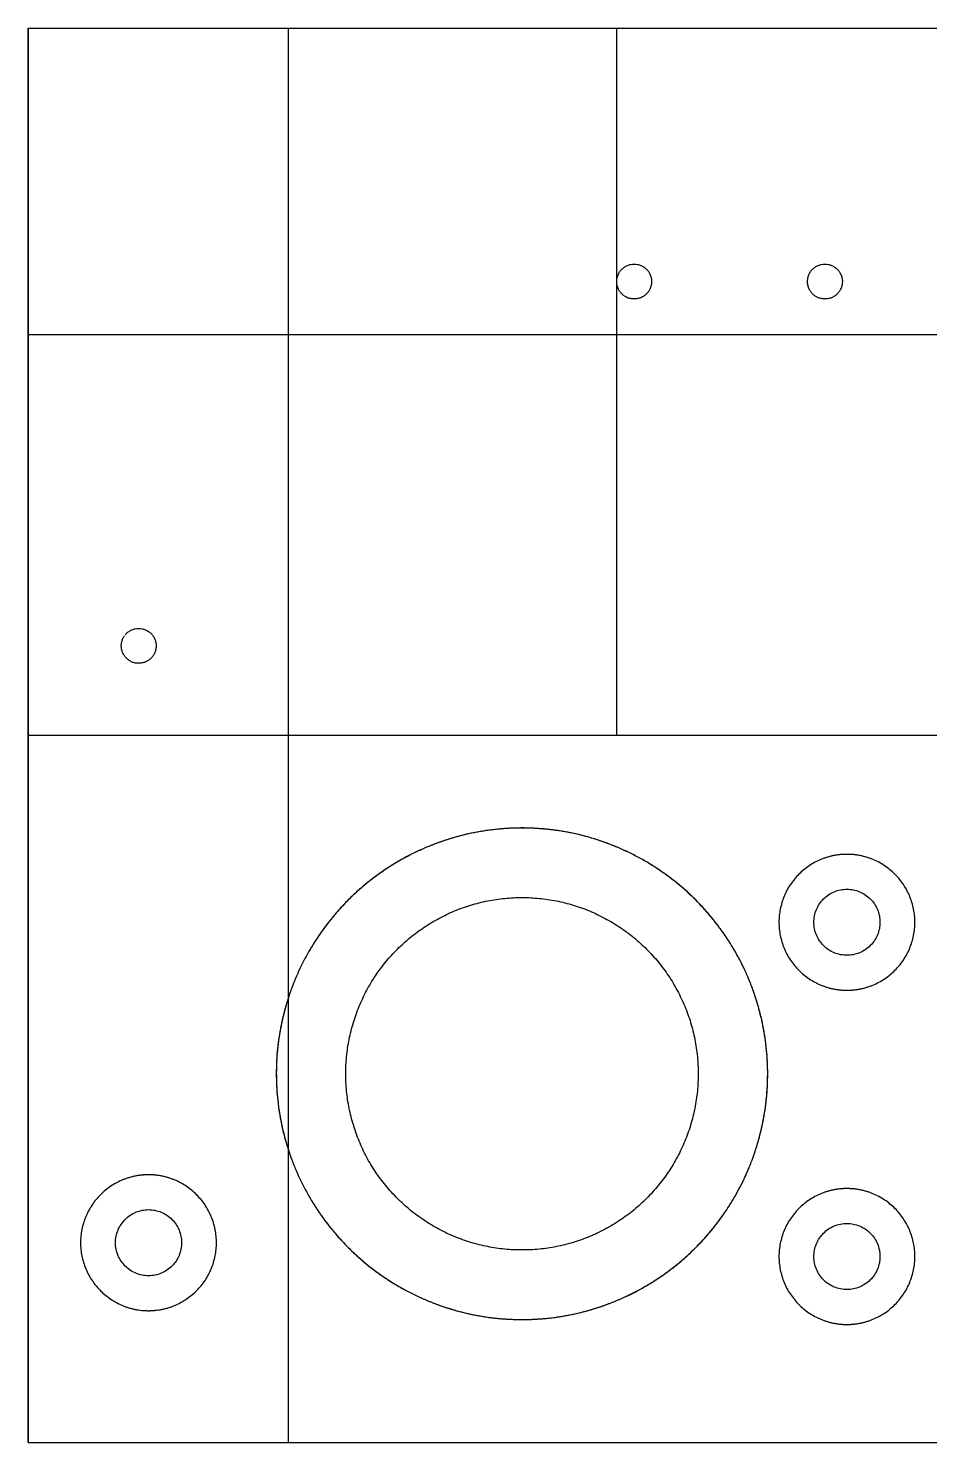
# Model space of a CAD drawing. Header units: millimetres. Extents: x 137 to 337, y 181 to 303.
# Drawn here: x 136.7 to 214.6, y 181 to 303.3 of the extents above; entities that cross this region are included whole.
import ezdxf

# ---------------------------------------------------------------- set-up
doc = ezdxf.new("R2010")
doc.units = ezdxf.units.MM

msp = doc.modelspace()

# ---------------------------------------------------------------- linework, layer by layer
at = {"color": 7, "linetype": 'Continuous', "lineweight": 25}
for p, q in [((136.67, 303.33), (136.67, 230.88)), ((136.67, 230.88), (136.67, 303.33)), ((159.17, 277.46), (159.17, 303.33)), ((187.54, 303.33), (187.54, 242.18)), ((136.67, 276.83), (136.67, 282.83)), ((337.47, 276.83), (136.67, 276.83)), ((159.17, 181.03), (159.17, 277.46)), ((337.47, 242.18), (136.67, 242.18)), ((136.67, 230.88), (136.67, 181.03)), ((136.67, 181.03), (136.67, 230.88)), ((136.67, 207.53), (136.67, 213.53))]:
    msp.add_line(p, q, dxfattribs=at)
for p, q in [((136.67, 303.33), (337.47, 303.33)), ((136.67, 181.03), (337.47, 181.03))]:
    msp.add_line(p, q)
for points, knots in [([(189.07, 279.92), (188.97, 279.92), (188.87, 279.93), (188.68, 279.97), (188.58, 279.99), (188.4, 280.07), (188.31, 280.12), (188.15, 280.23), (188.07, 280.29), (187.93, 280.43), (187.87, 280.51), (187.76, 280.67), (187.71, 280.76), (187.64, 280.94), (187.61, 281.03), (187.57, 281.23), (187.56, 281.33), (187.56, 281.52), (187.57, 281.62), (187.61, 281.82), (187.64, 281.91), (187.71, 282.09), (187.76, 282.18), (187.87, 282.35), (187.93, 282.42), (188.07, 282.56), (188.15, 282.62), (188.31, 282.73), (188.4, 282.78), (188.58, 282.86), (188.68, 282.89), (188.87, 282.92), (188.97, 282.93), (189.07, 282.93)], [0, 0, 0, 0, 0.0625, 0.0625, 0.125, 0.125, 0.1875, 0.1875, 0.25, 0.25, 0.3125, 0.3125, 0.375, 0.375, 0.4375, 0.4375, 0.5, 0.5, 0.5625, 0.5625, 0.625, 0.625, 0.6875, 0.6875, 0.75, 0.75, 0.8125, 0.8125, 0.875, 0.875, 0.9375, 0.9375, 1, 1, 1, 1]), ([(189.07, 282.93), (189.17, 282.93), (189.27, 282.92), (189.46, 282.89), (189.56, 282.86), (189.74, 282.78), (189.82, 282.73), (189.99, 282.62), (190.07, 282.56), (190.21, 282.42), (190.27, 282.35), (190.38, 282.18), (190.42, 282.09), (190.5, 281.91), (190.53, 281.82), (190.57, 281.62), (190.58, 281.52), (190.58, 281.33), (190.57, 281.23), (190.53, 281.03), (190.5, 280.94), (190.42, 280.76), (190.38, 280.67), (190.27, 280.51), (190.21, 280.43), (190.07, 280.29), (189.99, 280.23), (189.82, 280.12), (189.74, 280.07), (189.56, 279.99), (189.46, 279.97), (189.27, 279.93), (189.17, 279.92), (189.07, 279.92)], [0, 0, 0, 0, 0.0625, 0.0625, 0.125, 0.125, 0.1875, 0.1875, 0.25, 0.25, 0.3125, 0.3125, 0.375, 0.375, 0.4375, 0.4375, 0.5, 0.5, 0.5625, 0.5625, 0.625, 0.625, 0.6875, 0.6875, 0.75, 0.75, 0.8125, 0.8125, 0.875, 0.875, 0.9375, 0.9375, 1, 1, 1, 1]), ([(205.57, 279.92), (205.47, 279.92), (205.37, 279.93), (205.18, 279.97), (205.08, 279.99), (204.9, 280.07), (204.81, 280.12), (204.65, 280.23), (204.57, 280.29), (204.43, 280.43), (204.37, 280.51), (204.26, 280.67), (204.21, 280.76), (204.14, 280.94), (204.11, 281.03), (204.07, 281.23), (204.06, 281.33), (204.06, 281.52), (204.07, 281.62), (204.11, 281.82), (204.14, 281.91), (204.21, 282.09), (204.26, 282.18), (204.37, 282.35), (204.43, 282.42), (204.57, 282.56), (204.65, 282.62), (204.81, 282.73), (204.9, 282.78), (205.08, 282.86), (205.18, 282.89), (205.37, 282.92), (205.47, 282.93), (205.57, 282.93)], [0, 0, 0, 0, 0.0625, 0.0625, 0.125, 0.125, 0.1875, 0.1875, 0.25, 0.25, 0.3125, 0.3125, 0.375, 0.375, 0.4375, 0.4375, 0.5, 0.5, 0.5625, 0.5625, 0.625, 0.625, 0.6875, 0.6875, 0.75, 0.75, 0.8125, 0.8125, 0.875, 0.875, 0.9375, 0.9375, 1, 1, 1, 1]), ([(205.57, 282.93), (205.67, 282.93), (205.77, 282.92), (205.96, 282.89), (206.06, 282.86), (206.24, 282.78), (206.32, 282.73), (206.49, 282.62), (206.57, 282.56), (206.71, 282.42), (206.77, 282.35), (206.88, 282.18), (206.92, 282.09), (207, 281.91), (207.03, 281.82), (207.07, 281.62), (207.08, 281.52), (207.08, 281.33), (207.07, 281.23), (207.03, 281.03), (207, 280.94), (206.92, 280.76), (206.88, 280.67), (206.77, 280.51), (206.71, 280.43), (206.57, 280.29), (206.49, 280.23), (206.32, 280.12), (206.24, 280.07), (206.06, 279.99), (205.96, 279.97), (205.77, 279.93), (205.67, 279.92), (205.57, 279.92)], [0, 0, 0, 0, 0.0625, 0.0625, 0.125, 0.125, 0.1875, 0.1875, 0.25, 0.25, 0.3125, 0.3125, 0.375, 0.375, 0.4375, 0.4375, 0.5, 0.5, 0.5625, 0.5625, 0.625, 0.625, 0.6875, 0.6875, 0.75, 0.75, 0.8125, 0.8125, 0.875, 0.875, 0.9375, 0.9375, 1, 1, 1, 1]), ([(146.22, 248.42), (146.12, 248.42), (145.92, 248.43), (145.64, 248.52), (145.38, 248.66), (145.15, 248.85), (144.96, 249.08), (144.82, 249.35), (144.73, 249.63), (144.7, 249.93), (144.73, 250.22), (144.82, 250.5), (144.91, 250.69), (144.97, 250.77), (144.98, 250.78)], [0, 0, 0, 0, 0.09047, 0.18094, 0.27141, 0.36188, 0.45235, 0.54282, 0.63329, 0.72376, 0.81423, 0.9047, 0.99517, 1, 1, 1, 1]), ([(145.07, 250.89), (145.1, 250.93), (145.18, 251.04), (145.38, 251.19), (145.64, 251.33), (145.92, 251.42), (146.12, 251.43), (146.22, 251.43)], [0, 0, 0, 0, 0.100359, 0.325269, 0.550179, 0.77509, 1, 1, 1, 1]), ([(146.22, 251.43), (146.32, 251.43), (146.42, 251.42), (146.61, 251.39), (146.71, 251.36), (146.89, 251.28), (146.97, 251.23), (147.14, 251.12), (147.22, 251.06), (147.36, 250.92), (147.42, 250.85), (147.53, 250.68), (147.57, 250.59), (147.65, 250.41), (147.68, 250.32), (147.72, 250.12), (147.73, 250.02), (147.73, 249.83), (147.72, 249.73), (147.68, 249.53), (147.65, 249.44), (147.57, 249.26), (147.53, 249.17), (147.42, 249.01), (147.36, 248.93), (147.22, 248.79), (147.14, 248.73), (146.97, 248.62), (146.89, 248.57), (146.71, 248.49), (146.61, 248.47), (146.42, 248.43), (146.32, 248.42), (146.22, 248.42)], [0, 0, 0, 0, 0.0625, 0.0625, 0.125, 0.125, 0.1875, 0.1875, 0.25, 0.25, 0.3125, 0.3125, 0.375, 0.375, 0.4375, 0.4375, 0.5, 0.5, 0.5625, 0.5625, 0.625, 0.625, 0.6875, 0.6875, 0.75, 0.75, 0.8125, 0.8125, 0.875, 0.875, 0.9375, 0.9375, 1, 1, 1, 1]), ([(199.57, 219.52), (199.56, 219.55), (199.54, 219.62), (199.5, 219.72), (199.47, 219.82), (199.44, 219.92), (199.4, 220.02), (199.37, 220.11), (199.33, 220.21), (199.3, 220.31), (199.26, 220.41), (199.22, 220.5), (199.18, 220.6), (199.15, 220.7), (199.11, 220.8), (199.07, 220.89), (199.03, 220.99), (198.99, 221.09), (198.95, 221.18), (198.91, 221.28), (198.87, 221.37), (198.77, 221.6), (198.61, 221.95), (198.39, 222.42), (198.15, 222.88), (197.81, 223.49), (197.37, 224.24), (196.79, 225.11), (196.17, 225.95), (195.51, 226.76), (194.82, 227.53), (194.08, 228.27), (193.31, 228.97), (192.51, 229.64), (191.67, 230.26), (190.8, 230.85), (189.91, 231.39), (188.99, 231.88), (188.05, 232.33), (187.09, 232.73), (186.11, 233.09), (185.11, 233.39), (184.1, 233.65), (183.08, 233.86), (182.04, 234.02), (181.01, 234.12), (179.96, 234.18), (178.92, 234.18), (177.88, 234.13), (176.84, 234.03), (175.81, 233.88), (174.78, 233.68), (173.77, 233.43), (172.77, 233.13), (171.79, 232.79), (170.82, 232.39), (169.88, 231.95), (168.96, 231.46), (168.06, 230.93), (167.19, 230.35), (166.35, 229.73), (165.54, 229.07), (164.76, 228.37), (164.02, 227.64), (163.32, 226.87), (162.66, 226.06), (162.03, 225.23), (161.45, 224.36), (160.91, 223.47), (160.41, 222.55), (159.96, 221.61), (159.56, 220.65), (159.21, 219.66), (158.9, 218.67), (158.64, 217.66), (158.44, 216.63), (158.28, 215.6), (158.17, 214.56), (158.12, 213.52), (158.12, 212.48), (158.16, 211.44), (158.25, 210.57), (158.34, 209.88), (158.42, 209.37), (158.51, 208.85), (158.59, 208.45), (158.66, 208.16), (158.7, 207.97), (158.75, 207.79), (158.8, 207.6), (158.84, 207.42), (158.89, 207.24), (158.95, 207.06), (159, 206.87), (159.05, 206.69), (159.11, 206.51), (159.15, 206.39), (159.17, 206.33)], [0, 0, 0, 0, 0.001564, 0.003127, 0.00469, 0.006253, 0.007815, 0.009378, 0.01094, 0.012502, 0.014064, 0.015626, 0.017188, 0.01875, 0.020312, 0.021875, 0.023437, 0.025, 0.026563, 0.028126, 0.029689, 0.031253, 0.039068, 0.046879, 0.054689, 0.062505, 0.078129, 0.093754, 0.109379, 0.125004, 0.140629, 0.156254, 0.171878, 0.187503, 0.203128, 0.218753, 0.234378, 0.250003, 0.265627, 0.281252, 0.296877, 0.312502, 0.328127, 0.343752, 0.359376, 0.375001, 0.390626, 0.406251, 0.421876, 0.437501, 0.453125, 0.46875, 0.484375, 0.5, 0.515625, 0.53125, 0.546874, 0.562499, 0.578124, 0.593749, 0.609374, 0.624999, 0.640623, 0.656248, 0.671873, 0.687498, 0.703123, 0.718748, 0.734372, 0.749997, 0.765622, 0.781247, 0.796872, 0.812497, 0.828121, 0.843746, 0.859371, 0.874996, 0.890621, 0.906246, 0.92187, 0.937495, 0.94531, 0.953121, 0.960932, 0.968747, 0.97159, 0.974432, 0.977273, 0.980113, 0.982954, 0.985794, 0.988634, 0.991474, 0.994315, 0.997157, 1, 1, 1, 1]), ([(179.37, 234.18), (179.33, 234.18), (179.26, 234.18), (179.16, 234.17), (179.06, 234.17), (178.95, 234.17), (178.85, 234.17), (178.74, 234.17), (178.64, 234.16), (178.53, 234.16), (178.43, 234.16), (178.33, 234.15), (178.22, 234.15), (178.12, 234.14), (178.01, 234.13), (177.91, 234.13), (177.81, 234.12), (177.7, 234.11), (177.6, 234.1), (177.49, 234.09), (177.39, 234.08), (177.15, 234.06), (176.77, 234.02), (176.25, 233.95), (175.74, 233.87), (175.05, 233.74), (174.2, 233.55), (173.2, 233.27), (172.21, 232.94), (171.23, 232.57), (170.28, 232.14), (169.35, 231.67), (168.44, 231.16), (167.56, 230.6), (166.71, 230), (165.88, 229.36), (165.09, 228.68), (164.34, 227.96), (163.62, 227.2), (162.94, 226.41), (162.29, 225.59), (161.69, 224.74), (161.14, 223.86), (160.62, 222.95), (160.15, 222.02), (159.73, 221.06), (159.35, 220.09), (159.03, 219.1), (158.75, 218.09), (158.52, 217.07), (158.34, 216.05), (158.21, 215.01), (158.14, 213.97), (158.11, 212.93), (158.14, 211.88), (158.21, 210.84), (158.34, 209.81), (158.52, 208.78), (158.75, 207.76), (159.03, 206.75), (159.35, 205.76), (159.73, 204.79), (160.15, 203.84), (160.62, 202.9), (161.14, 202), (161.69, 201.12), (162.29, 200.26), (162.94, 199.44), (163.62, 198.65), (164.34, 197.89), (165.09, 197.17), (165.88, 196.49), (166.71, 195.85), (167.56, 195.25), (168.44, 194.69), (169.35, 194.18), (170.28, 193.71), (171.23, 193.29), (172.21, 192.91), (173.2, 192.58), (174.2, 192.3), (175.05, 192.11), (175.74, 191.99), (176.25, 191.9), (176.77, 191.83), (177.18, 191.79), (177.48, 191.76), (177.66, 191.74), (177.85, 191.73), (178.04, 191.72), (178.23, 191.71), (178.42, 191.7), (178.61, 191.69), (178.8, 191.68), (178.99, 191.68), (179.18, 191.68), (179.31, 191.68), (179.37, 191.68)], [0, 0, 0, 0, 0.001564, 0.003127, 0.00469, 0.006253, 0.007815, 0.009378, 0.01094, 0.012502, 0.014064, 0.015626, 0.017188, 0.01875, 0.020312, 0.021875, 0.023437, 0.025, 0.026563, 0.028126, 0.029689, 0.031253, 0.039068, 0.046879, 0.054689, 0.062505, 0.078129, 0.093754, 0.109379, 0.125004, 0.140629, 0.156254, 0.171878, 0.187503, 0.203128, 0.218753, 0.234378, 0.250003, 0.265627, 0.281252, 0.296877, 0.312502, 0.328127, 0.343752, 0.359376, 0.375001, 0.390626, 0.406251, 0.421876, 0.437501, 0.453125, 0.46875, 0.484375, 0.5, 0.515625, 0.53125, 0.546874, 0.562499, 0.578124, 0.593749, 0.609374, 0.624999, 0.640623, 0.656248, 0.671873, 0.687498, 0.703123, 0.718748, 0.734372, 0.749997, 0.765622, 0.781247, 0.796872, 0.812497, 0.828121, 0.843746, 0.859371, 0.874996, 0.890621, 0.906246, 0.92187, 0.937495, 0.94531, 0.953121, 0.960932, 0.968747, 0.97159, 0.974432, 0.977273, 0.980113, 0.982954, 0.985794, 0.988634, 0.991474, 0.994315, 0.997157, 1, 1, 1, 1]), ([(179.37, 191.68), (179.4, 191.68), (179.47, 191.68), (179.58, 191.68), (179.68, 191.68), (179.79, 191.68), (179.89, 191.68), (180, 191.69), (180.1, 191.69), (180.2, 191.69), (180.31, 191.7), (180.41, 191.7), (180.52, 191.71), (180.62, 191.71), (180.72, 191.72), (180.83, 191.73), (180.93, 191.73), (181.04, 191.74), (181.14, 191.75), (181.24, 191.76), (181.35, 191.77), (181.59, 191.79), (181.97, 191.83), (182.49, 191.9), (183, 191.99), (183.69, 192.11), (184.53, 192.3), (185.54, 192.58), (186.53, 192.91), (187.5, 193.29), (188.46, 193.71), (189.39, 194.18), (190.3, 194.69), (191.18, 195.25), (192.03, 195.85), (192.86, 196.49), (193.65, 197.17), (194.4, 197.89), (195.12, 198.65), (195.8, 199.44), (196.44, 200.26), (197.04, 201.12), (197.6, 202), (198.12, 202.9), (198.59, 203.84), (199.01, 204.79), (199.39, 205.76), (199.71, 206.75), (199.99, 207.76), (200.22, 208.78), (200.4, 209.81), (200.53, 210.84), (200.6, 211.88), (200.63, 212.93), (200.6, 213.97), (200.53, 215.01), (200.4, 216.05), (200.22, 217.07), (199.99, 218.09), (199.71, 219.1), (199.39, 220.09), (199.01, 221.06), (198.59, 222.02), (198.12, 222.95), (197.6, 223.86), (197.04, 224.74), (196.44, 225.59), (195.8, 226.41), (195.12, 227.2), (194.4, 227.96), (193.65, 228.68), (192.86, 229.36), (192.03, 230), (191.18, 230.6), (190.3, 231.16), (189.39, 231.67), (188.46, 232.14), (187.5, 232.57), (186.53, 232.94), (185.54, 233.27), (184.53, 233.55), (183.69, 233.74), (183, 233.87), (182.49, 233.95), (181.97, 234.02), (181.56, 234.06), (181.26, 234.09), (181.07, 234.11), (180.89, 234.12), (180.7, 234.13), (180.51, 234.15), (180.32, 234.16), (180.13, 234.16), (179.94, 234.17), (179.75, 234.17), (179.56, 234.18), (179.43, 234.18), (179.37, 234.18)], [0, 0, 0, 0, 0.001564, 0.003127, 0.00469, 0.006253, 0.007815, 0.009378, 0.01094, 0.012502, 0.014064, 0.015626, 0.017188, 0.01875, 0.020312, 0.021875, 0.023437, 0.025, 0.026563, 0.028126, 0.029689, 0.031253, 0.039068, 0.046879, 0.054689, 0.062505, 0.078129, 0.093754, 0.109379, 0.125004, 0.140629, 0.156254, 0.171878, 0.187503, 0.203128, 0.218753, 0.234378, 0.250003, 0.265627, 0.281252, 0.296877, 0.312502, 0.328127, 0.343752, 0.359376, 0.375001, 0.390626, 0.406251, 0.421876, 0.437501, 0.453125, 0.46875, 0.484375, 0.5, 0.515625, 0.53125, 0.546874, 0.562499, 0.578124, 0.593749, 0.609374, 0.624999, 0.640623, 0.656248, 0.671873, 0.687498, 0.703123, 0.718748, 0.734372, 0.749997, 0.765622, 0.781247, 0.796872, 0.812497, 0.828121, 0.843746, 0.859371, 0.874996, 0.890621, 0.906246, 0.92187, 0.937495, 0.94531, 0.953121, 0.960932, 0.968747, 0.97159, 0.974432, 0.977273, 0.980113, 0.982954, 0.985794, 0.988634, 0.991474, 0.994315, 0.997157, 1, 1, 1, 1]), ([(207.47, 231.9), (207.45, 231.9), (207.42, 231.9), (207.36, 231.9), (207.31, 231.9), (207.26, 231.9), (207.21, 231.9), (207.15, 231.89), (207.1, 231.89), (207.05, 231.89), (207, 231.88), (206.95, 231.88), (206.82, 231.87), (206.61, 231.84), (206.32, 231.79), (206.04, 231.73), (205.76, 231.65), (205.49, 231.56), (205.13, 231.42), (204.7, 231.22), (204.2, 230.92), (203.74, 230.57), (203.31, 230.19), (202.92, 229.76), (202.58, 229.3), (202.28, 228.8), (202.03, 228.28), (201.84, 227.73), (201.7, 227.17), (201.61, 226.6), (201.58, 226.03), (201.61, 225.45), (201.7, 224.88), (201.84, 224.32), (202.03, 223.77), (202.28, 223.25), (202.58, 222.76), (202.92, 222.29), (203.31, 221.87), (203.74, 221.48), (204.2, 221.13), (204.7, 220.84), (205.13, 220.63), (205.49, 220.49), (205.76, 220.4), (206.04, 220.32), (206.32, 220.26), (206.61, 220.21), (206.83, 220.18), (206.99, 220.17), (207.08, 220.16), (207.18, 220.16), (207.28, 220.15), (207.37, 220.15), (207.44, 220.15), (207.47, 220.15)], [0, 0, 0, 0, 0.0028434, 0.0056858, 0.0085274, 0.0113685, 0.0142093, 0.0170499, 0.0198907, 0.0227319, 0.0255737, 0.0284163, 0.0312599, 0.0468877, 0.0625168, 0.0781445, 0.0937737, 0.1094014, 0.1250306, 0.156278, 0.1875255, 0.218773, 0.2500204, 0.2812679, 0.3125154, 0.3437628, 0.3750103, 0.4062577, 0.4375052, 0.4687527, 0.5000001, 0.5312476, 0.562495, 0.5937425, 0.62499, 0.6562374, 0.6874849, 0.7187324, 0.7499798, 0.7812273, 0.8124747, 0.8437222, 0.8749697, 0.8905974, 0.9062265, 0.9218543, 0.9374834, 0.9531112, 0.9687403, 0.9739524, 0.9791618, 0.9843698, 0.9895779, 0.9947875, 1, 1, 1, 1]), ([(207.47, 231.9), (207.45, 231.9), (207.42, 231.9), (207.36, 231.9), (207.31, 231.9), (207.26, 231.9), (207.21, 231.9), (207.15, 231.89), (207.1, 231.89), (207.05, 231.89), (207, 231.88), (206.95, 231.88), (206.82, 231.87), (206.61, 231.84), (206.32, 231.79), (206.04, 231.73), (205.76, 231.65), (205.49, 231.56), (205.13, 231.42), (204.7, 231.22), (204.2, 230.92), (203.74, 230.57), (203.31, 230.19), (202.92, 229.76), (202.58, 229.3), (202.28, 228.8), (202.03, 228.28), (201.84, 227.73), (201.7, 227.17), (201.61, 226.6), (201.58, 226.03), (201.61, 225.45), (201.7, 224.88), (201.84, 224.32), (202.03, 223.77), (202.28, 223.25), (202.58, 222.76), (202.92, 222.29), (203.31, 221.87), (203.74, 221.48), (204.2, 221.13), (204.7, 220.84), (205.13, 220.63), (205.49, 220.49), (205.76, 220.4), (206.04, 220.32), (206.32, 220.26), (206.61, 220.21), (206.83, 220.18), (206.99, 220.17), (207.08, 220.16), (207.18, 220.16), (207.28, 220.15), (207.37, 220.15), (207.44, 220.15), (207.47, 220.15)], [0, 0, 0, 0, 0.002843, 0.005686, 0.008527, 0.011368, 0.014209, 0.01705, 0.019891, 0.022732, 0.025574, 0.028416, 0.03126, 0.046888, 0.062517, 0.078145, 0.093774, 0.109401, 0.125031, 0.156278, 0.187526, 0.218773, 0.25002, 0.281268, 0.312515, 0.343763, 0.37501, 0.406258, 0.437505, 0.468753, 0.5, 0.531248, 0.562495, 0.593743, 0.62499, 0.656237, 0.687485, 0.718732, 0.74998, 0.781227, 0.812475, 0.843722, 0.87497, 0.890597, 0.906227, 0.921854, 0.937483, 0.953111, 0.96874, 0.973952, 0.979162, 0.98437, 0.989578, 0.994788, 1, 1, 1, 1]), ([(207.47, 220.15), (207.49, 220.15), (207.52, 220.15), (207.57, 220.15), (207.63, 220.15), (207.68, 220.15), (207.73, 220.16), (207.78, 220.16), (207.84, 220.16), (207.89, 220.17), (207.94, 220.17), (207.99, 220.17), (208.12, 220.19), (208.33, 220.21), (208.62, 220.26), (208.9, 220.32), (209.18, 220.4), (209.45, 220.49), (209.81, 220.63), (210.24, 220.84), (210.74, 221.13), (211.2, 221.48), (211.63, 221.87), (212.02, 222.29), (212.36, 222.76), (212.66, 223.25), (212.91, 223.77), (213.1, 224.32), (213.24, 224.88), (213.33, 225.45), (213.35, 226.03), (213.33, 226.6), (213.24, 227.17), (213.1, 227.73), (212.91, 228.28), (212.66, 228.8), (212.36, 229.3), (212.02, 229.76), (211.63, 230.19), (211.2, 230.57), (210.74, 230.92), (210.24, 231.22), (209.81, 231.42), (209.45, 231.56), (209.18, 231.65), (208.9, 231.73), (208.62, 231.79), (208.33, 231.84), (208.11, 231.87), (207.95, 231.88), (207.85, 231.89), (207.76, 231.89), (207.66, 231.9), (207.57, 231.9), (207.5, 231.9), (207.47, 231.9)], [0, 0, 0, 0, 0.002843, 0.005686, 0.008527, 0.011368, 0.014209, 0.01705, 0.019891, 0.022732, 0.025574, 0.028416, 0.03126, 0.046888, 0.062517, 0.078145, 0.093774, 0.109401, 0.125031, 0.156278, 0.187526, 0.218773, 0.25002, 0.281268, 0.312515, 0.343763, 0.37501, 0.406258, 0.437505, 0.468753, 0.5, 0.531248, 0.562495, 0.593743, 0.62499, 0.656237, 0.687485, 0.718732, 0.74998, 0.781227, 0.812475, 0.843722, 0.87497, 0.890597, 0.906227, 0.921854, 0.937483, 0.953111, 0.96874, 0.973952, 0.979162, 0.98437, 0.989578, 0.994788, 1, 1, 1, 1]), ([(207.47, 220.15), (207.49, 220.15), (207.52, 220.15), (207.57, 220.15), (207.63, 220.15), (207.68, 220.15), (207.73, 220.16), (207.78, 220.16), (207.84, 220.16), (207.89, 220.17), (207.94, 220.17), (207.99, 220.17), (208.12, 220.19), (208.33, 220.21), (208.62, 220.26), (208.9, 220.32), (209.18, 220.4), (209.45, 220.49), (209.81, 220.63), (210.24, 220.84), (210.74, 221.13), (211.2, 221.48), (211.63, 221.87), (212.02, 222.29), (212.36, 222.76), (212.66, 223.25), (212.91, 223.77), (213.1, 224.32), (213.24, 224.88), (213.33, 225.45), (213.35, 226.03), (213.33, 226.6), (213.24, 227.17), (213.1, 227.73), (212.91, 228.28), (212.66, 228.8), (212.36, 229.3), (212.02, 229.76), (211.63, 230.19), (211.2, 230.57), (210.74, 230.92), (210.24, 231.22), (209.81, 231.42), (209.45, 231.56), (209.18, 231.65), (208.9, 231.73), (208.62, 231.79), (208.33, 231.84), (208.11, 231.87), (207.95, 231.88), (207.85, 231.89), (207.76, 231.89), (207.66, 231.9), (207.57, 231.9), (207.5, 231.9), (207.47, 231.9)], [0, 0, 0, 0, 0.002843, 0.005686, 0.008527, 0.011368, 0.014209, 0.01705, 0.019891, 0.022732, 0.025574, 0.028416, 0.03126, 0.046888, 0.062517, 0.078145, 0.093774, 0.109401, 0.125031, 0.156278, 0.187526, 0.218773, 0.25002, 0.281268, 0.312515, 0.343763, 0.37501, 0.406258, 0.437505, 0.468753, 0.5, 0.531248, 0.562495, 0.593743, 0.62499, 0.656237, 0.687485, 0.718732, 0.74998, 0.781227, 0.812475, 0.843722, 0.87497, 0.890597, 0.906227, 0.921854, 0.937483, 0.953111, 0.96874, 0.973952, 0.979162, 0.98437, 0.989578, 0.994788, 1, 1, 1, 1]), ([(207.47, 223.17), (207.28, 223.17), (207.1, 223.19), (206.73, 223.26), (206.55, 223.31), (206.2, 223.46), (206.04, 223.55), (205.73, 223.75), (205.58, 223.87), (205.32, 224.14), (205.2, 224.28), (204.99, 224.59), (204.9, 224.76), (204.76, 225.11), (204.7, 225.29), (204.63, 225.65), (204.61, 225.84), (204.61, 226.21), (204.63, 226.4), (204.7, 226.77), (204.76, 226.95), (204.9, 227.29), (204.99, 227.46), (205.2, 227.77), (205.32, 227.91), (205.58, 228.18), (205.73, 228.3), (206.04, 228.51), (206.2, 228.59), (206.55, 228.74), (206.73, 228.79), (207.1, 228.87), (207.28, 228.88), (207.47, 228.88)], [0, 0, 0, 0, 0.0625, 0.0625, 0.125, 0.125, 0.1875, 0.1875, 0.25, 0.25, 0.3125, 0.3125, 0.375, 0.375, 0.4375, 0.4375, 0.5, 0.5, 0.5625, 0.5625, 0.625, 0.625, 0.6875, 0.6875, 0.75, 0.75, 0.8125, 0.8125, 0.875, 0.875, 0.9375, 0.9375, 1, 1, 1, 1]), ([(207.47, 228.88), (207.66, 228.88), (207.84, 228.87), (208.21, 228.79), (208.39, 228.74), (208.74, 228.59), (208.9, 228.51), (209.21, 228.3), (209.36, 228.18), (209.62, 227.91), (209.74, 227.77), (209.95, 227.46), (210.04, 227.29), (210.18, 226.95), (210.24, 226.77), (210.31, 226.4), (210.33, 226.21), (210.33, 225.84), (210.31, 225.65), (210.24, 225.29), (210.18, 225.11), (210.04, 224.76), (209.95, 224.59), (209.74, 224.28), (209.62, 224.14), (209.36, 223.87), (209.21, 223.75), (208.9, 223.55), (208.74, 223.46), (208.39, 223.31), (208.21, 223.26), (207.84, 223.19), (207.66, 223.17), (207.47, 223.17)], [0, 0, 0, 0, 0.0625, 0.0625, 0.125, 0.125, 0.1875, 0.1875, 0.25, 0.25, 0.3125, 0.3125, 0.375, 0.375, 0.4375, 0.4375, 0.5, 0.5, 0.5625, 0.5625, 0.625, 0.625, 0.6875, 0.6875, 0.75, 0.75, 0.8125, 0.8125, 0.875, 0.875, 0.9375, 0.9375, 1, 1, 1, 1]), ([(179.37, 197.69), (178.87, 197.69), (178.37, 197.71), (177.38, 197.81), (176.89, 197.88), (175.91, 198.08), (175.42, 198.2), (174.47, 198.49), (174, 198.66), (173.08, 199.04), (172.62, 199.25), (171.75, 199.72), (171.32, 199.98), (170.49, 200.53), (170.09, 200.83), (169.32, 201.46), (168.95, 201.8), (168.24, 202.5), (167.9, 202.87), (167.27, 203.64), (166.97, 204.04), (166.42, 204.87), (166.16, 205.3), (165.69, 206.18), (165.48, 206.63), (165.1, 207.55), (164.93, 208.02), (164.64, 208.98), (164.52, 209.46), (164.32, 210.44), (164.25, 210.94), (164.15, 211.93), (164.13, 212.43), (164.13, 213.42), (164.15, 213.92), (164.25, 214.92), (164.32, 215.41), (164.52, 216.39), (164.64, 216.87), (164.93, 217.83), (165.1, 218.3), (165.48, 219.22), (165.69, 219.67), (166.16, 220.55), (166.42, 220.98), (166.97, 221.81), (167.27, 222.21), (167.9, 222.98), (168.24, 223.35), (168.95, 224.05), (169.32, 224.39), (170.09, 225.02), (170.49, 225.32), (171.32, 225.87), (171.75, 226.13), (172.62, 226.6), (173.08, 226.82), (174, 227.2), (174.47, 227.36), (175.42, 227.65), (175.91, 227.78), (176.89, 227.97), (177.38, 228.04), (178.37, 228.14), (178.87, 228.17), (179.37, 228.17)], [0, 0, 0, 0, 0.03125, 0.03125, 0.0625, 0.0625, 0.09375, 0.09375, 0.125, 0.125, 0.15625, 0.15625, 0.1875, 0.1875, 0.21875, 0.21875, 0.25, 0.25, 0.28125, 0.28125, 0.3125, 0.3125, 0.34375, 0.34375, 0.375, 0.375, 0.40625, 0.40625, 0.4375, 0.4375, 0.46875, 0.46875, 0.5, 0.5, 0.53125, 0.53125, 0.5625, 0.5625, 0.59375, 0.59375, 0.625, 0.625, 0.65625, 0.65625, 0.6875, 0.6875, 0.71875, 0.71875, 0.75, 0.75, 0.78125, 0.78125, 0.8125, 0.8125, 0.84375, 0.84375, 0.875, 0.875, 0.90625, 0.90625, 0.9375, 0.9375, 0.96875, 0.96875, 1, 1, 1, 1]), ([(179.37, 228.17), (179.87, 228.17), (180.37, 228.14), (181.36, 228.04), (181.85, 227.97), (182.83, 227.78), (183.32, 227.65), (184.27, 227.36), (184.74, 227.2), (185.66, 226.82), (186.11, 226.6), (186.99, 226.13), (187.42, 225.87), (188.25, 225.32), (188.65, 225.02), (189.42, 224.39), (189.79, 224.05), (190.5, 223.35), (190.83, 222.98), (191.47, 222.21), (191.76, 221.81), (192.32, 220.98), (192.57, 220.55), (193.04, 219.67), (193.26, 219.22), (193.64, 218.3), (193.81, 217.83), (194.1, 216.87), (194.22, 216.39), (194.41, 215.41), (194.49, 214.92), (194.58, 213.92), (194.61, 213.42), (194.61, 212.43), (194.58, 211.93), (194.49, 210.94), (194.41, 210.44), (194.22, 209.46), (194.1, 208.98), (193.81, 208.02), (193.64, 207.55), (193.26, 206.63), (193.04, 206.18), (192.57, 205.3), (192.32, 204.87), (191.76, 204.04), (191.47, 203.64), (190.83, 202.87), (190.5, 202.5), (189.79, 201.8), (189.42, 201.46), (188.65, 200.83), (188.25, 200.53), (187.42, 199.98), (186.99, 199.72), (186.11, 199.25), (185.66, 199.04), (184.74, 198.66), (184.27, 198.49), (183.32, 198.2), (182.83, 198.08), (181.85, 197.88), (181.36, 197.81), (180.37, 197.71), (179.87, 197.69), (179.37, 197.69)], [0, 0, 0, 0, 0.03125, 0.03125, 0.0625, 0.0625, 0.09375, 0.09375, 0.125, 0.125, 0.15625, 0.15625, 0.1875, 0.1875, 0.21875, 0.21875, 0.25, 0.25, 0.28125, 0.28125, 0.3125, 0.3125, 0.34375, 0.34375, 0.375, 0.375, 0.40625, 0.40625, 0.4375, 0.4375, 0.46875, 0.46875, 0.5, 0.5, 0.53125, 0.53125, 0.5625, 0.5625, 0.59375, 0.59375, 0.625, 0.625, 0.65625, 0.65625, 0.6875, 0.6875, 0.71875, 0.71875, 0.75, 0.75, 0.78125, 0.78125, 0.8125, 0.8125, 0.84375, 0.84375, 0.875, 0.875, 0.90625, 0.90625, 0.9375, 0.9375, 0.96875, 0.96875, 1, 1, 1, 1]), ([(159.17, 206.33), (159.18, 206.3), (159.2, 206.23), (159.23, 206.13), (159.27, 206.03), (159.3, 205.93), (159.34, 205.84), (159.37, 205.74), (159.41, 205.64), (159.44, 205.54), (159.48, 205.44), (159.52, 205.35), (159.55, 205.25), (159.59, 205.15), (159.63, 205.06), (159.67, 204.96), (159.71, 204.86), (159.75, 204.77), (159.79, 204.67), (159.83, 204.57), (159.87, 204.48), (159.97, 204.25), (160.13, 203.91), (160.35, 203.44), (160.59, 202.97), (160.93, 202.36), (161.37, 201.62), (161.95, 200.75), (162.56, 199.91), (163.22, 199.1), (163.92, 198.32), (164.66, 197.58), (165.43, 196.88), (166.23, 196.21), (167.07, 195.59), (167.93, 195.01), (168.83, 194.47), (169.75, 193.97), (170.69, 193.52), (171.65, 193.12), (172.63, 192.76), (173.63, 192.46), (174.64, 192.2), (175.66, 191.99), (176.69, 191.84), (177.73, 191.73), (178.77, 191.68), (179.82, 191.67), (180.86, 191.72), (181.9, 191.82), (182.93, 191.97), (183.95, 192.17), (184.97, 192.42), (185.97, 192.72), (186.95, 193.07), (187.92, 193.46), (188.86, 193.9), (189.78, 194.39), (190.68, 194.93), (191.55, 195.5), (192.39, 196.12), (193.2, 196.78), (193.97, 197.48), (194.71, 198.21), (195.42, 198.98), (196.08, 199.79), (196.71, 200.62), (197.29, 201.49), (197.83, 202.38), (198.32, 203.3), (198.77, 204.24), (199.18, 205.21), (199.53, 206.19), (199.84, 207.18), (200.09, 208.2), (200.3, 209.22), (200.46, 210.25), (200.56, 211.29), (200.62, 212.33), (200.62, 213.37), (200.58, 214.42), (200.49, 215.28), (200.4, 215.97), (200.32, 216.49), (200.23, 217), (200.14, 217.4), (200.08, 217.7), (200.03, 217.88), (199.99, 218.06), (199.94, 218.25), (199.89, 218.43), (199.84, 218.61), (199.79, 218.8), (199.74, 218.98), (199.68, 219.16), (199.63, 219.34), (199.59, 219.46), (199.57, 219.52)], [0, 0, 0, 0, 0.001564, 0.003127, 0.00469, 0.006253, 0.007815, 0.009378, 0.01094, 0.012502, 0.014064, 0.015626, 0.017188, 0.01875, 0.020312, 0.021875, 0.023437, 0.025, 0.026563, 0.028126, 0.029689, 0.031253, 0.039068, 0.046879, 0.054689, 0.062505, 0.078129, 0.093754, 0.109379, 0.125004, 0.140629, 0.156254, 0.171878, 0.187503, 0.203128, 0.218753, 0.234378, 0.250003, 0.265627, 0.281252, 0.296877, 0.312502, 0.328127, 0.343752, 0.359376, 0.375001, 0.390626, 0.406251, 0.421876, 0.437501, 0.453125, 0.46875, 0.484375, 0.5, 0.515625, 0.53125, 0.546874, 0.562499, 0.578124, 0.593749, 0.609374, 0.624999, 0.640623, 0.656248, 0.671873, 0.687498, 0.703123, 0.718748, 0.734372, 0.749997, 0.765622, 0.781247, 0.796872, 0.812497, 0.828121, 0.843746, 0.859371, 0.874996, 0.890621, 0.906246, 0.92187, 0.937495, 0.945311, 0.953121, 0.960932, 0.968747, 0.97159, 0.974432, 0.977273, 0.980113, 0.982954, 0.985794, 0.988634, 0.991474, 0.994315, 0.997157, 1, 1, 1, 1]), ([(147.07, 204.19), (147.05, 204.19), (147.02, 204.19), (146.96, 204.19), (146.91, 204.19), (146.86, 204.19), (146.81, 204.19), (146.75, 204.19), (146.7, 204.18), (146.65, 204.18), (146.6, 204.17), (146.55, 204.17), (146.42, 204.16), (146.21, 204.13), (145.92, 204.08), (145.64, 204.02), (145.36, 203.94), (145.09, 203.85), (144.73, 203.71), (144.3, 203.51), (143.8, 203.21), (143.34, 202.87), (142.91, 202.48), (142.52, 202.05), (142.18, 201.59), (141.88, 201.09), (141.63, 200.57), (141.44, 200.03), (141.3, 199.47), (141.21, 198.9), (141.18, 198.32), (141.21, 197.74), (141.3, 197.17), (141.44, 196.61), (141.63, 196.07), (141.88, 195.54), (142.18, 195.05), (142.52, 194.59), (142.91, 194.16), (143.34, 193.77), (143.8, 193.43), (144.3, 193.13), (144.73, 192.92), (145.09, 192.78), (145.36, 192.69), (145.64, 192.62), (145.92, 192.55), (146.21, 192.5), (146.43, 192.48), (146.59, 192.46), (146.68, 192.46), (146.78, 192.45), (146.88, 192.45), (146.97, 192.44), (147.04, 192.44), (147.07, 192.44)], [0, 0, 0, 0, 0.002843, 0.005686, 0.008527, 0.011368, 0.014209, 0.01705, 0.019891, 0.022732, 0.025574, 0.028416, 0.03126, 0.046888, 0.062517, 0.078145, 0.093774, 0.109401, 0.125031, 0.156278, 0.187526, 0.218773, 0.25002, 0.281268, 0.312515, 0.343763, 0.37501, 0.406258, 0.437505, 0.468753, 0.5, 0.531248, 0.562495, 0.593743, 0.62499, 0.656237, 0.687485, 0.718732, 0.74998, 0.781227, 0.812475, 0.843722, 0.87497, 0.890597, 0.906227, 0.921854, 0.937483, 0.953111, 0.96874, 0.973952, 0.979162, 0.98437, 0.989578, 0.994788, 1, 1, 1, 1]), ([(147.07, 204.19), (147.05, 204.19), (147.02, 204.19), (146.96, 204.19), (146.91, 204.19), (146.86, 204.19), (146.81, 204.19), (146.75, 204.19), (146.7, 204.18), (146.65, 204.18), (146.6, 204.17), (146.55, 204.17), (146.42, 204.16), (146.21, 204.13), (145.92, 204.08), (145.64, 204.02), (145.36, 203.94), (145.09, 203.85), (144.73, 203.71), (144.3, 203.51), (143.8, 203.21), (143.34, 202.87), (142.91, 202.48), (142.52, 202.05), (142.18, 201.59), (141.88, 201.09), (141.63, 200.57), (141.44, 200.03), (141.3, 199.47), (141.21, 198.9), (141.18, 198.32), (141.21, 197.74), (141.3, 197.17), (141.44, 196.61), (141.63, 196.07), (141.88, 195.54), (142.18, 195.05), (142.52, 194.59), (142.91, 194.16), (143.34, 193.77), (143.8, 193.43), (144.3, 193.13), (144.73, 192.92), (145.09, 192.78), (145.36, 192.69), (145.64, 192.62), (145.92, 192.55), (146.21, 192.5), (146.43, 192.48), (146.59, 192.46), (146.68, 192.46), (146.78, 192.45), (146.88, 192.45), (146.97, 192.44), (147.04, 192.44), (147.07, 192.44)], [0, 0, 0, 0, 0.002843, 0.005686, 0.008527, 0.011368, 0.014209, 0.01705, 0.019891, 0.022732, 0.025574, 0.028416, 0.03126, 0.046888, 0.062517, 0.078145, 0.093774, 0.109401, 0.125031, 0.156278, 0.187526, 0.218773, 0.25002, 0.281268, 0.312515, 0.343763, 0.37501, 0.406258, 0.437505, 0.468753, 0.5, 0.531248, 0.562495, 0.593743, 0.62499, 0.656237, 0.687485, 0.718732, 0.74998, 0.781227, 0.812475, 0.843722, 0.87497, 0.890597, 0.906227, 0.921854, 0.937483, 0.953111, 0.96874, 0.973952, 0.979162, 0.98437, 0.989578, 0.994788, 1, 1, 1, 1]), ([(147.07, 192.44), (147.09, 192.44), (147.12, 192.44), (147.17, 192.44), (147.23, 192.45), (147.28, 192.45), (147.33, 192.45), (147.38, 192.45), (147.44, 192.45), (147.49, 192.46), (147.54, 192.46), (147.59, 192.47), (147.72, 192.48), (147.93, 192.5), (148.22, 192.55), (148.5, 192.62), (148.78, 192.69), (149.05, 192.78), (149.41, 192.92), (149.84, 193.13), (150.34, 193.43), (150.8, 193.77), (151.23, 194.16), (151.62, 194.59), (151.96, 195.05), (152.26, 195.54), (152.51, 196.07), (152.7, 196.61), (152.84, 197.17), (152.93, 197.74), (152.95, 198.32), (152.93, 198.9), (152.84, 199.47), (152.7, 200.03), (152.51, 200.57), (152.26, 201.09), (151.96, 201.59), (151.62, 202.05), (151.23, 202.48), (150.8, 202.87), (150.34, 203.21), (149.84, 203.51), (149.41, 203.71), (149.05, 203.85), (148.78, 203.94), (148.5, 204.02), (148.22, 204.08), (147.93, 204.13), (147.71, 204.16), (147.55, 204.17), (147.45, 204.18), (147.36, 204.19), (147.26, 204.19), (147.17, 204.19), (147.1, 204.19), (147.07, 204.19)], [0, 0, 0, 0, 0.002843, 0.005686, 0.008527, 0.011368, 0.014209, 0.01705, 0.019891, 0.022732, 0.025574, 0.028416, 0.03126, 0.046888, 0.062517, 0.078145, 0.093774, 0.109401, 0.125031, 0.156278, 0.187526, 0.218773, 0.25002, 0.281268, 0.312515, 0.343763, 0.37501, 0.406258, 0.437505, 0.468753, 0.5, 0.531248, 0.562495, 0.593743, 0.62499, 0.656237, 0.687485, 0.718732, 0.74998, 0.781227, 0.812475, 0.843722, 0.87497, 0.890597, 0.906227, 0.921854, 0.937483, 0.953111, 0.96874, 0.973952, 0.979162, 0.98437, 0.989578, 0.994788, 1, 1, 1, 1]), ([(147.07, 192.44), (147.09, 192.44), (147.12, 192.44), (147.17, 192.44), (147.23, 192.45), (147.28, 192.45), (147.33, 192.45), (147.38, 192.45), (147.44, 192.45), (147.49, 192.46), (147.54, 192.46), (147.59, 192.47), (147.72, 192.48), (147.93, 192.5), (148.22, 192.55), (148.5, 192.62), (148.78, 192.69), (149.05, 192.78), (149.41, 192.92), (149.84, 193.13), (150.34, 193.43), (150.8, 193.77), (151.23, 194.16), (151.62, 194.59), (151.96, 195.05), (152.26, 195.54), (152.51, 196.07), (152.7, 196.61), (152.84, 197.17), (152.93, 197.74), (152.95, 198.32), (152.93, 198.9), (152.84, 199.47), (152.7, 200.03), (152.51, 200.57), (152.26, 201.09), (151.96, 201.59), (151.62, 202.05), (151.23, 202.48), (150.8, 202.87), (150.34, 203.21), (149.84, 203.51), (149.41, 203.71), (149.05, 203.85), (148.78, 203.94), (148.5, 204.02), (148.22, 204.08), (147.93, 204.13), (147.71, 204.16), (147.55, 204.17), (147.45, 204.18), (147.36, 204.19), (147.26, 204.19), (147.17, 204.19), (147.1, 204.19), (147.07, 204.19)], [0, 0, 0, 0, 0.002843, 0.005686, 0.008527, 0.011368, 0.014209, 0.01705, 0.019891, 0.022732, 0.025574, 0.028416, 0.03126, 0.046888, 0.062517, 0.078145, 0.093774, 0.109401, 0.125031, 0.156278, 0.187526, 0.218773, 0.25002, 0.281268, 0.312515, 0.343763, 0.37501, 0.406258, 0.437505, 0.468753, 0.5, 0.531248, 0.562495, 0.593743, 0.62499, 0.656237, 0.687485, 0.718732, 0.74998, 0.781227, 0.812475, 0.843722, 0.87497, 0.890597, 0.906227, 0.921854, 0.937483, 0.953111, 0.96874, 0.973952, 0.979162, 0.98437, 0.989578, 0.994788, 1, 1, 1, 1]), ([(207.47, 203), (207.45, 203), (207.42, 203), (207.36, 203), (207.31, 203), (207.26, 203), (207.21, 203), (207.15, 202.99), (207.1, 202.99), (207.05, 202.99), (207, 202.98), (206.95, 202.98), (206.82, 202.97), (206.61, 202.94), (206.32, 202.89), (206.04, 202.83), (205.76, 202.75), (205.49, 202.66), (205.13, 202.52), (204.7, 202.32), (204.2, 202.02), (203.74, 201.67), (203.31, 201.29), (202.92, 200.86), (202.58, 200.4), (202.28, 199.9), (202.03, 199.38), (201.84, 198.83), (201.7, 198.27), (201.61, 197.7), (201.58, 197.13), (201.61, 196.55), (201.7, 195.98), (201.84, 195.42), (202.03, 194.87), (202.28, 194.35), (202.58, 193.86), (202.92, 193.39), (203.31, 192.97), (203.74, 192.58), (204.2, 192.23), (204.7, 191.94), (205.13, 191.73), (205.49, 191.59), (205.76, 191.5), (206.04, 191.42), (206.32, 191.36), (206.61, 191.31), (206.83, 191.28), (206.99, 191.27), (207.08, 191.26), (207.18, 191.26), (207.28, 191.25), (207.37, 191.25), (207.44, 191.25), (207.47, 191.25)], [0, 0, 0, 0, 0.0028434, 0.0056858, 0.0085274, 0.0113685, 0.0142093, 0.0170499, 0.0198907, 0.0227319, 0.0255737, 0.0284163, 0.0312599, 0.0468877, 0.0625168, 0.0781445, 0.0937737, 0.1094014, 0.1250306, 0.156278, 0.1875255, 0.218773, 0.2500204, 0.2812679, 0.3125154, 0.3437628, 0.3750103, 0.4062577, 0.4375052, 0.4687527, 0.5000001, 0.5312476, 0.562495, 0.5937425, 0.62499, 0.6562374, 0.6874849, 0.7187324, 0.7499798, 0.7812273, 0.8124747, 0.8437222, 0.8749697, 0.8905974, 0.9062265, 0.9218543, 0.9374834, 0.9531112, 0.9687403, 0.9739524, 0.9791618, 0.9843698, 0.9895779, 0.9947875, 1, 1, 1, 1]), ([(207.47, 203), (207.45, 203), (207.42, 203), (207.36, 203), (207.31, 203), (207.26, 203), (207.21, 203), (207.15, 202.99), (207.1, 202.99), (207.05, 202.99), (207, 202.98), (206.95, 202.98), (206.82, 202.97), (206.61, 202.94), (206.32, 202.89), (206.04, 202.83), (205.76, 202.75), (205.49, 202.66), (205.13, 202.52), (204.7, 202.32), (204.2, 202.02), (203.74, 201.67), (203.31, 201.29), (202.92, 200.86), (202.58, 200.4), (202.28, 199.9), (202.03, 199.38), (201.84, 198.83), (201.7, 198.27), (201.61, 197.7), (201.58, 197.13), (201.61, 196.55), (201.7, 195.98), (201.84, 195.42), (202.03, 194.87), (202.28, 194.35), (202.58, 193.86), (202.92, 193.39), (203.31, 192.97), (203.74, 192.58), (204.2, 192.23), (204.7, 191.94), (205.13, 191.73), (205.49, 191.59), (205.76, 191.5), (206.04, 191.42), (206.32, 191.36), (206.61, 191.31), (206.83, 191.28), (206.99, 191.27), (207.08, 191.26), (207.18, 191.26), (207.28, 191.25), (207.37, 191.25), (207.44, 191.25), (207.47, 191.25)], [0, 0, 0, 0, 0.002843, 0.005686, 0.008527, 0.011368, 0.014209, 0.01705, 0.019891, 0.022732, 0.025574, 0.028416, 0.03126, 0.046888, 0.062517, 0.078145, 0.093774, 0.109401, 0.125031, 0.156278, 0.187526, 0.218773, 0.25002, 0.281268, 0.312515, 0.343763, 0.37501, 0.406258, 0.437505, 0.468753, 0.5, 0.531248, 0.562495, 0.593743, 0.62499, 0.656237, 0.687485, 0.718732, 0.74998, 0.781227, 0.812475, 0.843722, 0.87497, 0.890597, 0.906227, 0.921854, 0.937483, 0.953111, 0.96874, 0.973952, 0.979162, 0.98437, 0.989578, 0.994788, 1, 1, 1, 1]), ([(207.47, 191.25), (207.49, 191.25), (207.52, 191.25), (207.57, 191.25), (207.63, 191.25), (207.68, 191.25), (207.73, 191.26), (207.78, 191.26), (207.84, 191.26), (207.89, 191.27), (207.94, 191.27), (207.99, 191.27), (208.12, 191.29), (208.33, 191.31), (208.62, 191.36), (208.9, 191.42), (209.18, 191.5), (209.45, 191.59), (209.81, 191.73), (210.24, 191.94), (210.74, 192.23), (211.2, 192.58), (211.63, 192.97), (212.02, 193.39), (212.36, 193.86), (212.66, 194.35), (212.91, 194.87), (213.1, 195.42), (213.24, 195.98), (213.33, 196.55), (213.35, 197.13), (213.33, 197.7), (213.24, 198.27), (213.1, 198.83), (212.91, 199.38), (212.66, 199.9), (212.36, 200.4), (212.02, 200.86), (211.63, 201.29), (211.2, 201.67), (210.74, 202.02), (210.24, 202.32), (209.81, 202.52), (209.45, 202.66), (209.18, 202.75), (208.9, 202.83), (208.62, 202.89), (208.33, 202.94), (208.11, 202.97), (207.95, 202.98), (207.85, 202.99), (207.76, 202.99), (207.66, 203), (207.57, 203), (207.5, 203), (207.47, 203)], [0, 0, 0, 0, 0.002843, 0.005686, 0.008527, 0.011368, 0.014209, 0.01705, 0.019891, 0.022732, 0.025574, 0.028416, 0.03126, 0.046888, 0.062517, 0.078145, 0.093774, 0.109401, 0.125031, 0.156278, 0.187526, 0.218773, 0.25002, 0.281268, 0.312515, 0.343763, 0.37501, 0.406258, 0.437505, 0.468753, 0.5, 0.531248, 0.562495, 0.593743, 0.62499, 0.656237, 0.687485, 0.718732, 0.74998, 0.781227, 0.812475, 0.843722, 0.87497, 0.890597, 0.906227, 0.921854, 0.937483, 0.953111, 0.96874, 0.973952, 0.979162, 0.98437, 0.989578, 0.994788, 1, 1, 1, 1]), ([(207.47, 191.25), (207.49, 191.25), (207.52, 191.25), (207.57, 191.25), (207.63, 191.25), (207.68, 191.25), (207.73, 191.26), (207.78, 191.26), (207.84, 191.26), (207.89, 191.27), (207.94, 191.27), (207.99, 191.27), (208.12, 191.29), (208.33, 191.31), (208.62, 191.36), (208.9, 191.42), (209.18, 191.5), (209.45, 191.59), (209.81, 191.73), (210.24, 191.94), (210.74, 192.23), (211.2, 192.58), (211.63, 192.97), (212.02, 193.39), (212.36, 193.86), (212.66, 194.35), (212.91, 194.87), (213.1, 195.42), (213.24, 195.98), (213.33, 196.55), (213.35, 197.13), (213.33, 197.7), (213.24, 198.27), (213.1, 198.83), (212.91, 199.38), (212.66, 199.9), (212.36, 200.4), (212.02, 200.86), (211.63, 201.29), (211.2, 201.67), (210.74, 202.02), (210.24, 202.32), (209.81, 202.52), (209.45, 202.66), (209.18, 202.75), (208.9, 202.83), (208.62, 202.89), (208.33, 202.94), (208.11, 202.97), (207.95, 202.98), (207.85, 202.99), (207.76, 202.99), (207.66, 203), (207.57, 203), (207.5, 203), (207.47, 203)], [0, 0, 0, 0, 0.002843, 0.005686, 0.008527, 0.011368, 0.014209, 0.01705, 0.019891, 0.022732, 0.025574, 0.028416, 0.03126, 0.046888, 0.062517, 0.078145, 0.093774, 0.109401, 0.125031, 0.156278, 0.187526, 0.218773, 0.25002, 0.281268, 0.312515, 0.343763, 0.37501, 0.406258, 0.437505, 0.468753, 0.5, 0.531248, 0.562495, 0.593743, 0.62499, 0.656237, 0.687485, 0.718732, 0.74998, 0.781227, 0.812475, 0.843722, 0.87497, 0.890597, 0.906227, 0.921854, 0.937483, 0.953111, 0.96874, 0.973952, 0.979162, 0.98437, 0.989578, 0.994788, 1, 1, 1, 1]), ([(147.07, 195.46), (146.88, 195.46), (146.7, 195.48), (146.33, 195.55), (146.15, 195.61), (145.8, 195.75), (145.64, 195.84), (145.33, 196.05), (145.18, 196.17), (144.92, 196.43), (144.8, 196.58), (144.59, 196.89), (144.5, 197.05), (144.36, 197.4), (144.3, 197.58), (144.23, 197.94), (144.21, 198.13), (144.21, 198.51), (144.23, 198.69), (144.3, 199.06), (144.36, 199.24), (144.5, 199.58), (144.59, 199.75), (144.8, 200.06), (144.92, 200.21), (145.18, 200.47), (145.33, 200.59), (145.64, 200.8), (145.8, 200.89), (146.15, 201.03), (146.33, 201.08), (146.7, 201.16), (146.88, 201.18), (147.07, 201.18)], [0, 0, 0, 0, 0.0625, 0.0625, 0.125, 0.125, 0.1875, 0.1875, 0.25, 0.25, 0.3125, 0.3125, 0.375, 0.375, 0.4375, 0.4375, 0.5, 0.5, 0.5625, 0.5625, 0.625, 0.625, 0.6875, 0.6875, 0.75, 0.75, 0.8125, 0.8125, 0.875, 0.875, 0.9375, 0.9375, 1, 1, 1, 1]), ([(147.07, 201.18), (147.26, 201.18), (147.44, 201.16), (147.81, 201.08), (147.99, 201.03), (148.34, 200.89), (148.5, 200.8), (148.81, 200.59), (148.96, 200.47), (149.22, 200.21), (149.34, 200.06), (149.55, 199.75), (149.64, 199.58), (149.78, 199.24), (149.84, 199.06), (149.91, 198.69), (149.93, 198.51), (149.93, 198.13), (149.91, 197.94), (149.84, 197.58), (149.78, 197.4), (149.64, 197.05), (149.55, 196.89), (149.34, 196.58), (149.22, 196.43), (148.96, 196.17), (148.81, 196.05), (148.5, 195.84), (148.34, 195.75), (147.99, 195.61), (147.81, 195.55), (147.44, 195.48), (147.26, 195.46), (147.07, 195.46)], [0, 0, 0, 0, 0.0625, 0.0625, 0.125, 0.125, 0.1875, 0.1875, 0.25, 0.25, 0.3125, 0.3125, 0.375, 0.375, 0.4375, 0.4375, 0.5, 0.5, 0.5625, 0.5625, 0.625, 0.625, 0.6875, 0.6875, 0.75, 0.75, 0.8125, 0.8125, 0.875, 0.875, 0.9375, 0.9375, 1, 1, 1, 1]), ([(207.47, 194.27), (207.28, 194.27), (207.1, 194.29), (206.73, 194.36), (206.55, 194.41), (206.2, 194.56), (206.04, 194.65), (205.73, 194.85), (205.58, 194.97), (205.32, 195.24), (205.2, 195.38), (204.99, 195.69), (204.9, 195.86), (204.76, 196.21), (204.7, 196.39), (204.63, 196.75), (204.61, 196.94), (204.61, 197.31), (204.63, 197.5), (204.7, 197.87), (204.76, 198.05), (204.9, 198.39), (204.99, 198.56), (205.2, 198.87), (205.32, 199.01), (205.58, 199.28), (205.73, 199.4), (206.04, 199.61), (206.2, 199.69), (206.55, 199.84), (206.73, 199.89), (207.1, 199.97), (207.28, 199.98), (207.47, 199.98)], [0, 0, 0, 0, 0.0625, 0.0625, 0.125, 0.125, 0.1875, 0.1875, 0.25, 0.25, 0.3125, 0.3125, 0.375, 0.375, 0.4375, 0.4375, 0.5, 0.5, 0.5625, 0.5625, 0.625, 0.625, 0.6875, 0.6875, 0.75, 0.75, 0.8125, 0.8125, 0.875, 0.875, 0.9375, 0.9375, 1, 1, 1, 1]), ([(207.47, 199.98), (207.66, 199.98), (207.84, 199.97), (208.21, 199.89), (208.39, 199.84), (208.74, 199.69), (208.9, 199.61), (209.21, 199.4), (209.36, 199.28), (209.62, 199.01), (209.74, 198.87), (209.95, 198.56), (210.04, 198.39), (210.18, 198.05), (210.24, 197.87), (210.31, 197.5), (210.33, 197.31), (210.33, 196.94), (210.31, 196.75), (210.24, 196.39), (210.18, 196.21), (210.04, 195.86), (209.95, 195.69), (209.74, 195.38), (209.62, 195.24), (209.36, 194.97), (209.21, 194.85), (208.9, 194.65), (208.74, 194.56), (208.39, 194.41), (208.21, 194.36), (207.84, 194.29), (207.66, 194.27), (207.47, 194.27)], [0, 0, 0, 0, 0.0625, 0.0625, 0.125, 0.125, 0.1875, 0.1875, 0.25, 0.25, 0.3125, 0.3125, 0.375, 0.375, 0.4375, 0.4375, 0.5, 0.5, 0.5625, 0.5625, 0.625, 0.625, 0.6875, 0.6875, 0.75, 0.75, 0.8125, 0.8125, 0.875, 0.875, 0.9375, 0.9375, 1, 1, 1, 1])]:
    msp.add_open_spline(points, degree=3, knots=knots, dxfattribs=at)

doc.saveas('drawing.dxf')
